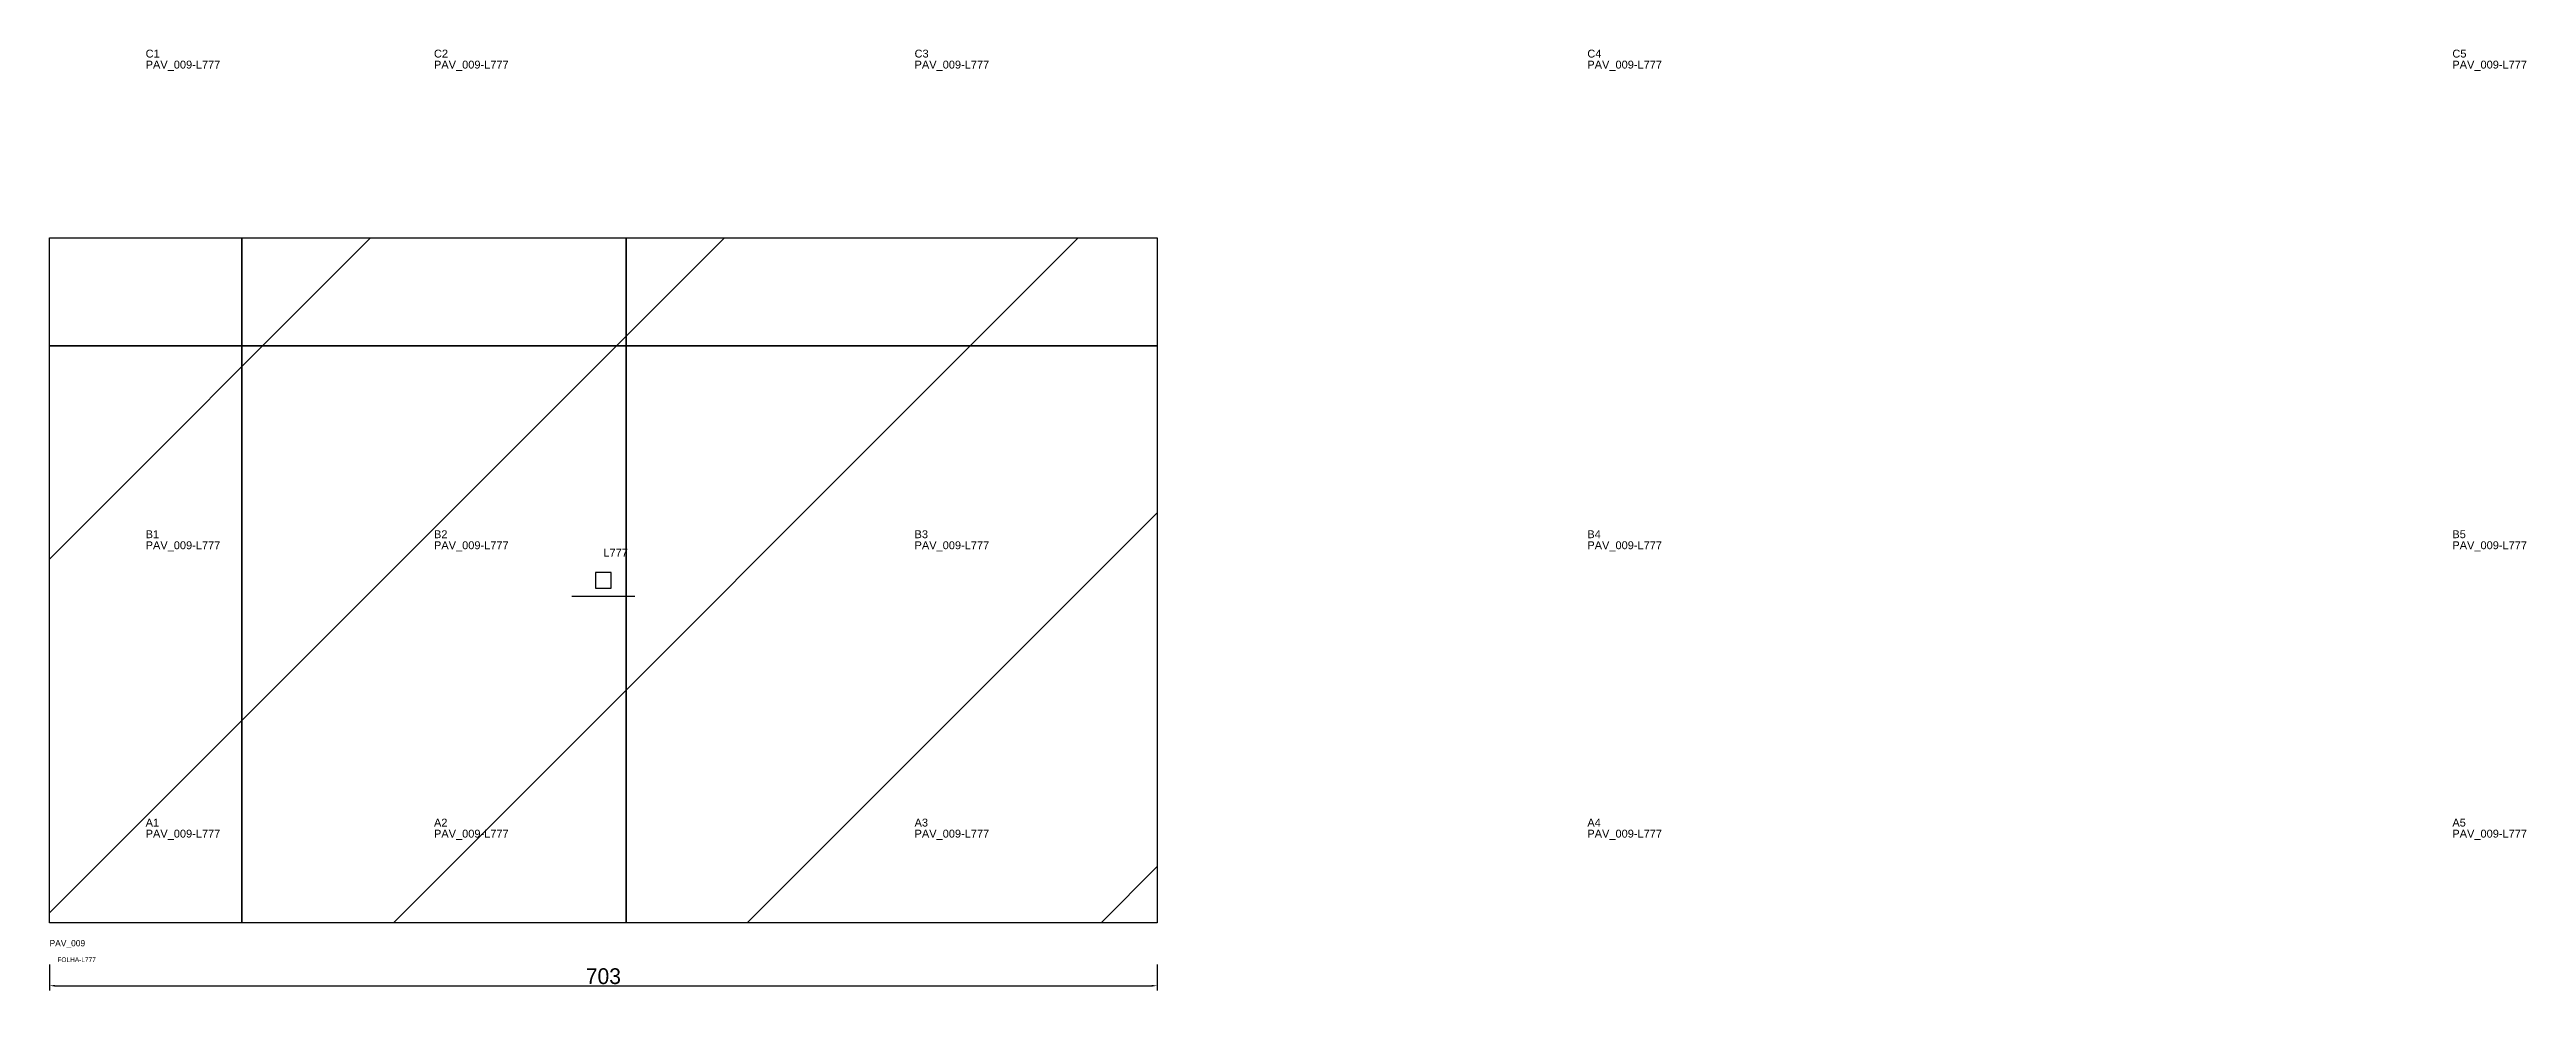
# Model space of a CAD drawing. Header units: metres. Extents: x 222 to 1794, y -276 to 321.
import ezdxf

# ---------------------------------------------------------------- set-up
doc = ezdxf.new("R2010")
doc.units = ezdxf.units.M
for name, color, linetype in [('3', 3, 'CONTINUOUS'), ('AUX00', 7, 'CONTINUOUS'), ('COTA', 241, 'CONTINUOUS'), ('FOLHA', 255, 'CONTINUOUS'), ('Hachura', 251, 'CONTINUOUS'), ('NOMENCLATURA', 7, 'CONTINUOUS'), ('Nível', 160, 'CONTINUOUS'), ('Painéis', 200, 'CONTINUOUS'), ('Pilares', 5, 'CONTINUOUS'), ('SARR_2.2x7', 40, 'CONTINUOUS')]:
    doc.layers.add(name, color=color, linetype=linetype)
doc.styles.add('ARIAL', font='Arial.ttf')
doc.styles.add('STR_STANDARD', font='arial.ttf')
doc.dimstyles.new('EZ DXF', dxfattribs={"dimtxt": 10, "dimasz": 3.5, "dimexe": 3, "dimexo": 1.5, "dimgap": 1, "dimtad": 1, "dimdec": 1, "dimdsep": 46, "dimcen": 2.5, "dimazin": 3, "dimtfac": 1, "dimtmove": 0, "dimatfit": 3})

msp = doc.modelspace()

# ---------------------------------------------------------------- hatches: boundary and pattern name
at = {"layer": 'Hachura'}
h = msp.add_hatch(dxfattribs=at)
h.set_pattern_fill('ANSI31', scale=50)
h.paths.add_polyline_path([(222.2, -233), (222.2, 201.5), (234.7, 201.5), (698.7, 201.5), (738.7, 201.5), (925.2, 201.5), (925.2, 192.5), (925.2, -233)])
h = msp.add_hatch(dxfattribs=at)
h.set_pattern_fill('ANSI31', scale=50)
h.paths.add_polyline_path([(222.2, -233), (222.2, 201.5), (234.7, 201.5), (698.7, 201.5), (738.7, 201.5), (925.2, 201.5), (925.2, 192.5), (925.2, -233)])

# ---------------------------------------------------------------- linework, layer by layer
at = {"layer": '3'}
for points in [[(344.2, -233), (344.2, 201.5)], [(344.2, -233), (344.2, 201.5)], [(588.2, -233), (588.2, 201.5)], [(588.2, -233), (588.2, 201.5)], [(222.2, 133), (925.2, 133)], [(222.2, 133), (925.2, 133)]]:
    msp.add_lwpolyline(points, close=True, dxfattribs=at)
at = {"layer": 'Painéis', "color": 200}
for p, q in [((222.2, -233), (222.2, 201.5)), ((222.2, 201.5), (234.7, 201.5)), ((222.2, -233), (222.2, 201.5)), ((222.2, 201.5), (234.7, 201.5)), ((234.7, 201.5), (698.7, 201.5)), ((234.7, 201.5), (698.7, 201.5)), ((698.7, 201.5), (738.7, 201.5)), ((698.7, 201.5), (738.7, 201.5)), ((738.7, 201.5), (925.2, 201.5)), ((738.7, 201.5), (925.2, 201.5)), ((925.2, 201.5), (925.2, 192.5)), ((925.2, 201.5), (925.2, 192.5)), ((925.2, 192.5), (925.2, -233)), ((925.2, 192.5), (925.2, -233)), ((925.2, -233), (222.2, -233)), ((925.2, -233), (222.2, -233))]:
    msp.add_line(p, q, dxfattribs=at)
at = {"layer": 'Pilares'}
msp.add_lwpolyline([(568.7, -20.75), (578.7, -20.75), (578.7, -10.75), (568.7, -10.75)], close=True, dxfattribs=at)
msp.add_lwpolyline([(568.7, -20.75), (578.7, -20.75), (578.7, -10.75), (568.7, -10.75)], close=True, dxfattribs=at)
at = {"layer": 'SARR_2.2x7'}
msp.add_line((553.7, -25.75), (593.7, -25.75), dxfattribs=at)
msp.add_line((553.7, -25.75), (593.7, -25.75), dxfattribs=at)

# ---------------------------------------------------------------- texts
at = {"layer": '3', "style": 'STR_STANDARD'}
for s, p in [('C1', (283.2, 316)), ('C1', (283.2, 316)), ('C2', (466.2, 316)), ('C2', (466.2, 316)), ('C3', (771.2, 316)), ('C3', (771.2, 316)), ('C4', (1198.2, 316)), ('C4', (1198.2, 316)), ('C5', (1747.2, 316)), ('C5', (1747.2, 316)), ('B1', (283.2, 11)), ('B1', (283.2, 11)), ('B2', (466.2, 11)), ('B2', (466.2, 11)), ('B3', (771.2, 11)), ('B3', (771.2, 11)), ('B4', (1198.2, 11)), ('B4', (1198.2, 11)), ('B5', (1747.2, 11)), ('B5', (1747.2, 11)), ('A1', (283.2, -172)), ('A1', (283.2, -172)), ('A2', (466.2, -172)), ('A2', (466.2, -172)), ('A3', (771.2, -172)), ('A3', (771.2, -172)), ('A4', (1198.2, -172)), ('A4', (1198.2, -172)), ('A5', (1747.2, -172)), ('A5', (1747.2, -172))]:
    msp.add_text(s, height=5, dxfattribs=at).set_placement(p)
at = {"layer": 'AUX00', "style": 'STR_STANDARD'}
for p in [(283.2, 309), (283.2, 309), (466.2, 309), (466.2, 309), (771.2, 309), (771.2, 309), (1198.2, 309), (1198.2, 309), (1747.2, 309), (1747.2, 309), (283.2, 4), (283.2, 4), (466.2, 4), (466.2, 4), (771.2, 4), (771.2, 4), (1198.2, 4), (1198.2, 4), (1747.2, 4), (1747.2, 4), (283.2, -179), (283.2, -179), (466.2, -179), (466.2, -179), (771.2, -179), (771.2, -179), (1198.2, -179), (1198.2, -179), (1747.2, -179), (1747.2, -179)]:
    msp.add_text('PAV_009-L777', height=5, dxfattribs=at).set_placement(p)
at = {"layer": 'FOLHA'}
msp.add_text('FOLHA-L777', height=3, dxfattribs=at).set_placement((227.2, -258))
msp.add_text('FOLHA-L777', height=3, dxfattribs=at).set_placement((227.2, -258))
at = {"layer": 'NOMENCLATURA', "insert": (573.7, 4.25), "char_height": 5, "attachment_point": 1, "style": 'ARIAL'}
msp.add_mtext('L777', dxfattribs=at)
msp.add_mtext('L777', dxfattribs=at)
at = {"layer": 'Nível'}
msp.add_text('PAV_009', height=4, dxfattribs=at).set_placement((222.2, -248))
msp.add_text('PAV_009', height=4, dxfattribs=at).set_placement((222.2, -248))

# ---------------------------------------------------------------- dimensions: what is measured, and where the dimension line sits
at = {"layer": 'COTA'}
msp.add_linear_dim(base=(222.2, -273), p1=(222.2, -258), p2=(925.2, -258), dimstyle='EZ DXF', dxfattribs=at).render()
msp.add_linear_dim(base=(222.2, -273), p1=(222.2, -258), p2=(925.2, -258), dimstyle='EZ DXF', dxfattribs=at).render()

doc.saveas('drawing.dxf')
